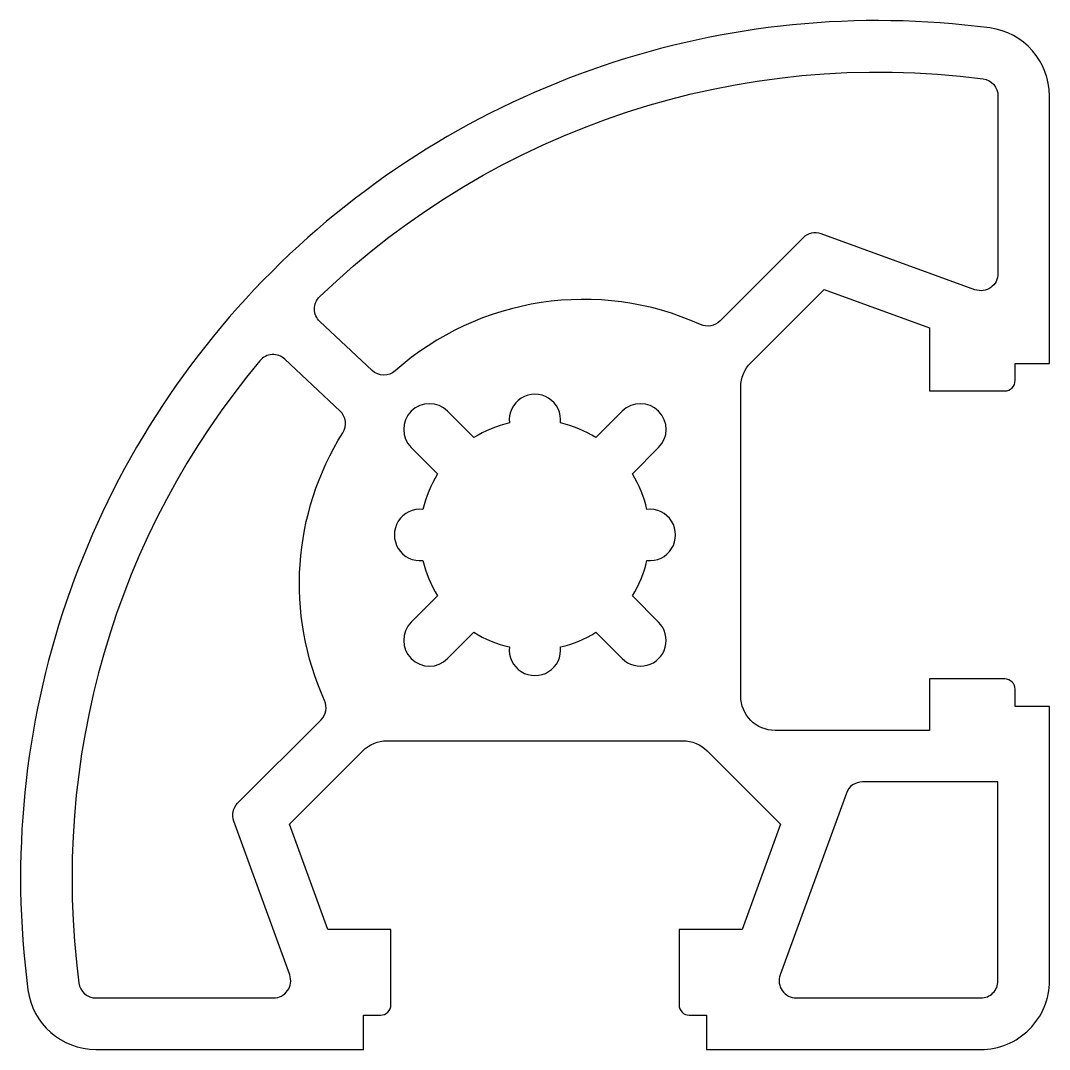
# Model space of a CAD drawing. Extents: x 12152.9 to 12182.9, y 115.6 to 145.6.
import ezdxf

# ---------------------------------------------------------------- set-up
doc = ezdxf.new("R2010")
doc.units = 0
doc.layers.get('0').update_dxf_attribs({"linetype": 'CONTINUOUS'})

msp = doc.modelspace()

# ---------------------------------------------------------------- linework, layer by layer
msp.add_lwpolyline([(12180.947, 115.642, 0.414214), (12182.947, 117.642), (12182.947, 125.642), (12181.947, 125.642), (12181.947, 126.142, 0.414214), (12181.647, 126.442), (12179.447, 126.442), (12179.447, 124.942), (12174.947, 124.942, -0.414214), (12173.947, 125.942), (12173.947, 134.955, -0.198912), (12174.24, 135.662), (12176.375, 137.798), (12179.447, 136.68), (12179.447, 134.842), (12181.647, 134.842, 0.414214), (12181.947, 135.142), (12181.947, 135.642), (12182.947, 135.642), (12182.947, 143.442, 0.376402), (12181.207, 145.425, 0.493083), (12153.163, 117.381, 0.376402), (12155.146, 115.642), (12162.947, 115.642), (12162.947, 116.642), (12163.447, 116.642, 0.414214), (12163.747, 116.942), (12163.747, 119.142), (12161.908, 119.142), (12160.791, 122.213), (12162.927, 124.349, -0.198912), (12163.634, 124.642), (12172.26, 124.642, -0.198912), (12172.967, 124.349), (12175.103, 122.213), (12173.985, 119.142), (12172.147, 119.142), (12172.147, 116.942, 0.414214), (12172.447, 116.642), (12172.947, 116.642), (12172.947, 115.642)], format="xyb", close=True)
msp.add_lwpolyline([(12172.776, 136.776, 0.295292), (12163.872, 135.425, -0.387633), (12163.198, 135.435), (12161.676, 136.865, -0.429349), (12161.672, 137.59, -0.227804), (12181.012, 143.938, -0.376402), (12181.447, 143.442), (12181.447, 138.263, -0.520567), (12180.776, 137.793), (12176.29, 139.425, 0.291473), (12175.765, 139.309), (12173.335, 136.879, -0.311803), (12172.776, 136.776)], format="xyb")
at = {"ltscale": 0.05}
msp.add_lwpolyline([(12161.812, 125.813, -0.250999), (12162.346, 133.623, 0.358413), (12162.265, 134.254), (12160.654, 135.767, 0.431116), (12159.928, 135.723, 0.209931), (12154.65, 117.577, 0.376402), (12155.146, 117.142), (12160.326, 117.142, 0.520567), (12160.796, 117.813), (12159.163, 122.299, -0.291473), (12159.279, 122.823), (12161.71, 125.254, 0.311803), (12161.812, 125.813)], format="xyb", dxfattribs=at)
at = {"linetype": 'CONTINUOUS'}
for points in [[(12164.34, 133.188), (12165.108, 132.42, 0.08401), (12164.681, 131.387, 1.118973), (12164.681, 129.897, 0.08401), (12165.108, 128.864), (12164.34, 128.096, 1), (12165.401, 127.036), (12166.168, 127.803, 0.08401), (12167.201, 127.376, 1.118973), (12168.692, 127.376, 0.08401), (12169.725, 127.803), (12170.492, 127.036, 1), (12171.553, 128.096), (12170.786, 128.864, 0.08401), (12171.213, 129.897, 1.118973), (12171.213, 131.387, 0.08401), (12170.786, 132.42), (12171.553, 133.188, 1), (12170.492, 134.248), (12169.725, 133.481, 0.08401), (12168.692, 133.908, 1.118973), (12167.201, 133.908, 0.08401), (12166.168, 133.481), (12165.401, 134.248, 1)], [(12175.097, 117.813, 0.520567), (12175.567, 117.142), (12180.947, 117.142, 0.414214), (12181.447, 117.642), (12181.447, 123.442), (12177.496, 123.442, 0.315299), (12177.026, 123.113)]]:
    msp.add_lwpolyline(points, format="xyb", close=True, dxfattribs=at)

doc.saveas('drawing.dxf')
